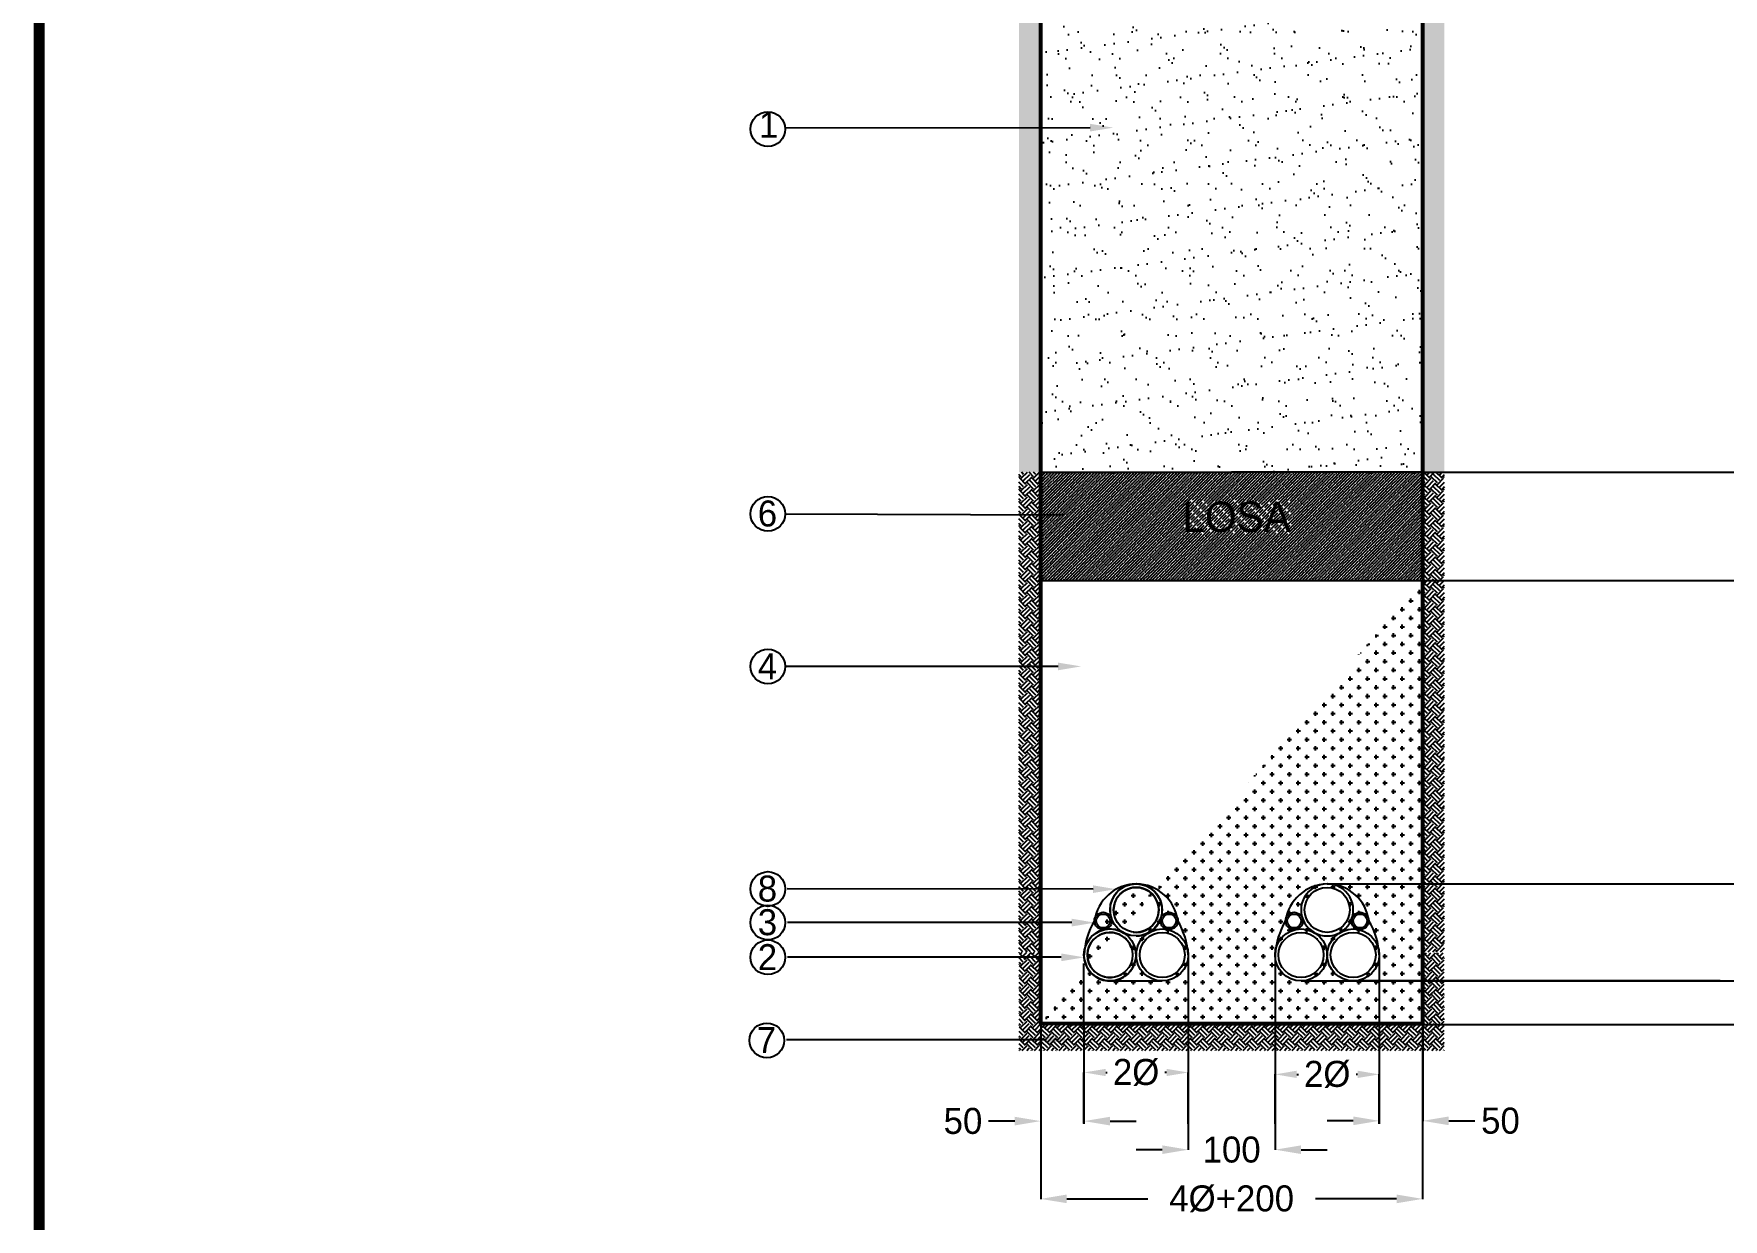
# Model space of a CAD drawing. Header units: inches. Extents: x -1525 to 1401, y 94 to 4201.
# Drawn here: x -1525 to 422, y 1467 to 2834 of the extents above; entities that cross this region are included whole.
import ezdxf

# ---------------------------------------------------------------- set-up
doc = ezdxf.new("R2010")
doc.units = ezdxf.units.IN
doc.header["$MEASUREMENT"] = 0
doc.layers.get('0').update_dxf_attribs({"color": 3})
doc.layers.get('Defpoints').update_dxf_attribs({"color": 50})
for name, color, linetype in [('Arena', 33, 'Continuous'), ('Cepa', 6, 'Continuous'), ('Dimensiones', 7, 'Continuous'), ('Ductos', 30, 'Continuous'), ('Flejes', 4, 'Continuous'), ('Loza', 3, 'Continuous'), ('Marco', 7, 'Continuous'), ('Textos', 7, 'Continuous'), ('Tierra', 34, 'Continuous')]:
    doc.layers.add(name, color=color, linetype=linetype)
doc.styles.get("Standard").update_dxf_attribs({"font": ''})
doc.styles.get('Standard').set_extended_font_data('Zurich Ex BT')
doc.dimstyles.get("Standard").update_dxf_attribs({"dimtxt": 15, "dimasz": 30, "dimexe": 0.18, "dimexo": 0.0625, "dimgap": 2, "dimtad": 0, "dimtih": 1, "dimtoh": 1, "dimdec": 0, "dimzin": 0, "dimdsep": 46, "dimtxsty": 'Standard', "dimcen": 0.09, "dimadec": 0, "dimazin": 0, "dimtfac": 1, "dimtdec": 0, "dimtofl": 0, "dimtmove": 0, "dimatfit": 3, "dimfxl": 0, "dimtolj": 1, "dimtzin": 0, "dimarcsym": 0})

# ---------------------------------------------------------------- blocks, each defined once
blk = doc.blocks.new('*D5')
at = {"layer": 'Defpoints', "color": 0}
for p in [(76.1, 2328.4), (76.1, 2203.3), (569.7, 2203.3)]:
    blk.add_point(p, dxfattribs=at)
at = {"layer": 'Dimensiones', "color": 0, "lineweight": -2}
for p, q in [((76.2, 2328.4), (569.8, 2328.4)), ((569.7, 2298.4), (569.7, 2283.1)), ((569.7, 2233.3), (569.7, 2248.6)), ((76.2, 2203.3), (569.8, 2203.3))]:
    blk.add_line(p, q, dxfattribs=at)
at = {"layer": 'Dimensiones', "color": 0}
for points in [[(564.7, 2298.4), (574.7, 2298.4), (569.7, 2328.4)], [(564.7, 2233.3), (574.7, 2233.3), (569.7, 2203.3)]]:
    blk.add_solid(points, dxfattribs=at)
at = {"layer": 'Dimensiones', "color": 0, "insert": (569.7, 2265.8), "char_height": 30, "attachment_point": 5}
blk.add_mtext('\\A1;125', dxfattribs=at)
blk = doc.blocks.new('*D7')
at = {"layer": 'Defpoints', "color": 0}
for p in [(259.6, 2203.3), (419.1, 1853.4), (642, 1853.4)]:
    blk.add_point(p, dxfattribs=at)
at = {"layer": 'Dimensiones', "color": 0, "lineweight": -2}
for p, q in [((259.7, 2203.3), (642.2, 2203.3)), ((642, 2173.3), (642, 2045.6)), ((642, 1883.4), (642, 2011.1)), ((419.2, 1853.4), (642.2, 1853.4))]:
    blk.add_line(p, q, dxfattribs=at)
at = {"layer": 'Dimensiones', "color": 0}
for points in [[(637, 2173.3), (647, 2173.3), (642, 2203.3)], [(637, 1883.4), (647, 1883.4), (642, 1853.4)]]:
    blk.add_solid(points, dxfattribs=at)
at = {"layer": 'Dimensiones', "color": 0, "insert": (642, 2028.4), "char_height": 30, "attachment_point": 5}
blk.add_mtext('\\A1;350', dxfattribs=at)
blk = doc.blocks.new('*D8')
at = {"layer": 'Defpoints', "color": 0}
for p in [(563.4, 3503.3), (259.8, 2203.3), (642.7, 2203.3)]:
    blk.add_point(p, dxfattribs=at)
at = {"layer": 'Dimensiones', "color": 0, "lineweight": -2}
for p, q in [((563.4, 3503.3), (642.9, 3503.3)), ((642.7, 3473.3), (642.7, 2870.5)), ((642.7, 2233.3), (642.7, 2836)), ((259.9, 2203.3), (642.9, 2203.3))]:
    blk.add_line(p, q, dxfattribs=at)
at = {"layer": 'Dimensiones', "color": 0}
for points in [[(637.7, 3473.3), (647.7, 3473.3), (642.7, 3503.3)], [(637.7, 2233.3), (647.7, 2233.3), (642.7, 2203.3)]]:
    blk.add_solid(points, dxfattribs=at)
at = {"layer": 'Dimensiones', "color": 0, "insert": (642.7, 2853.3), "char_height": 30, "attachment_point": 5}
blk.add_mtext('\\A1;1300', dxfattribs=at)
blk = doc.blocks.new('*D9')
at = {"layer": 'Defpoints', "color": 0}
for p in [(26, 1741.5), (76, 1691.5), (642.5, 1691.5)]:
    blk.add_point(p, dxfattribs=at)
at = {"layer": 'Dimensiones', "color": 0, "lineweight": -2}
for p, q in [((642.5, 1771.5), (642.5, 1801.5)), ((26.1, 1741.5), (642.6, 1741.5)), ((76.1, 1691.5), (642.6, 1691.5)), ((642.5, 1661.5), (642.5, 1631.5))]:
    blk.add_line(p, q, dxfattribs=at)
at = {"layer": 'Dimensiones', "color": 0}
for points in [[(637.5, 1771.5), (647.5, 1771.5), (642.5, 1741.5)], [(637.5, 1661.5), (647.5, 1661.5), (642.5, 1691.5)]]:
    blk.add_solid(points, dxfattribs=at)
at = {"layer": 'Dimensiones', "color": 0, "insert": (642.5, 1716.5), "char_height": 30, "attachment_point": 5}
blk.add_mtext('\\A1;50', dxfattribs=at)
blk = doc.blocks.new('*D10')
at = {"layer": 'Defpoints', "color": 0}
for p in [(-364.3, 1692.4), (-314.4, 1692.4), (-314.4, 1579.9)]:
    blk.add_point(p, dxfattribs=at)
at = {"layer": 'Dimensiones', "color": 0, "lineweight": -2}
for p, q in [((-364.3, 1692.4), (-364.3, 1579.7)), ((-314.4, 1692.4), (-314.4, 1579.7)), ((-394.3, 1579.9), (-424.3, 1579.9)), ((-284.4, 1579.9), (-254.4, 1579.9))]:
    blk.add_line(p, q, dxfattribs=at)
at = {"layer": 'Dimensiones', "color": 0}
for points in [[(-394.3, 1584.9), (-394.3, 1574.9), (-364.3, 1579.9)], [(-284.4, 1584.9), (-284.4, 1574.9), (-314.4, 1579.9)]]:
    blk.add_solid(points, dxfattribs=at)
at = {"layer": 'Dimensiones', "color": 0, "insert": (-453.9, 1579.9), "char_height": 30, "attachment_point": 5}
blk.add_mtext('\\A1;50', dxfattribs=at)
blk = doc.blocks.new('*D11')
at = {"layer": 'Defpoints', "color": 0}
for p in [(26, 1771.5), (76.1, 1692.3), (76.1, 1580.2)]:
    blk.add_point(p, dxfattribs=at)
at = {"layer": 'Dimensiones', "color": 0, "lineweight": -2}
for p, q in [((26, 1771.4), (26, 1580)), ((76.1, 1692.3), (76.1, 1580)), ((-4, 1580.2), (-34, 1580.2)), ((106.1, 1580.2), (136.1, 1580.2))]:
    blk.add_line(p, q, dxfattribs=at)
at = {"layer": 'Dimensiones', "color": 0}
for points in [[(-4, 1585.2), (-4, 1575.2), (26, 1580.2)], [(106.1, 1585.2), (106.1, 1575.2), (76.1, 1580.2)]]:
    blk.add_solid(points, dxfattribs=at)
at = {"layer": 'Dimensiones', "color": 0, "insert": (165.7, 1580.2), "char_height": 30, "attachment_point": 5}
blk.add_mtext('\\A1;50', dxfattribs=at)
blk = doc.blocks.new('*D12')
at = {"layer": 'Defpoints', "color": 0}
for p in [(-194.2, 1771.5), (-94.1, 1771.5), (-94.1, 1546.9)]:
    blk.add_point(p, dxfattribs=at)
at = {"layer": 'Dimensiones', "color": 0, "lineweight": -2}
for p, q in [((-194.2, 1771.4), (-194.2, 1546.7)), ((-94.1, 1771.4), (-94.1, 1546.7)), ((-224.2, 1546.9), (-254.2, 1546.9)), ((-64.1, 1546.9), (-34.1, 1546.9))]:
    blk.add_line(p, q, dxfattribs=at)
at = {"layer": 'Dimensiones', "color": 0}
for points in [[(-224.2, 1551.9), (-224.2, 1541.9), (-194.2, 1546.9)], [(-64.1, 1551.9), (-64.1, 1541.9), (-94.1, 1546.9)]]:
    blk.add_solid(points, dxfattribs=at)
at = {"layer": 'Dimensiones', "color": 0, "insert": (-144.2, 1546.9), "char_height": 30, "attachment_point": 5}
blk.add_mtext('\\A1;100', dxfattribs=at)
blk = doc.blocks.new('*D14')
at = {"layer": 'Defpoints', "color": 0}
for p in [(-34.2, 1853.5), (-34, 1741.5), (642.3, 1741.5)]:
    blk.add_point(p, dxfattribs=at)
at = {"layer": 'Dimensiones', "color": 0, "lineweight": -2}
for p, q in [((-34.1, 1853.5), (642.5, 1853.5)), ((642.3, 1823.5), (642.3, 1816.5)), ((642.3, 1771.5), (642.3, 1778.5)), ((-33.9, 1741.5), (642.5, 1741.5))]:
    blk.add_line(p, q, dxfattribs=at)
at = {"layer": 'Dimensiones', "color": 0}
for points in [[(637.3, 1823.5), (647.3, 1823.5), (642.3, 1853.5)], [(637.3, 1771.5), (647.3, 1771.5), (642.3, 1741.5)]]:
    blk.add_solid(points, dxfattribs=at)
at = {"layer": 'Dimensiones', "color": 0, "insert": (642.3, 1797.5), "char_height": 30, "attachment_point": 5}
blk.add_mtext('\\A1;1.866 Ø', dxfattribs=at)
blk = doc.blocks.new('*D15')
at = {"layer": 'Defpoints', "color": 0}
for p in [(-364.3, 1516), (76, 1516), (76, 1490.2)]:
    blk.add_point(p, dxfattribs=at)
at = {"layer": 'Dimensiones', "color": 0, "lineweight": -2}
for p, q in [((-364.3, 1516), (-364.3, 1490)), ((76, 1516), (76, 1490)), ((-334.3, 1490.2), (-240.7, 1490.2)), ((46, 1490.2), (-47.6, 1490.2))]:
    blk.add_line(p, q, dxfattribs=at)
at = {"layer": 'Dimensiones', "color": 0}
for points in [[(-334.3, 1495.2), (-334.3, 1485.2), (-364.3, 1490.2)], [(46, 1495.2), (46, 1485.2), (76, 1490.2)]]:
    blk.add_solid(points, dxfattribs=at)
at = {"layer": 'Dimensiones', "color": 0, "insert": (-144.2, 1490.2), "char_height": 30, "attachment_point": 5}
blk.add_mtext('\\A1;4Ø+200', dxfattribs=at)
blk = doc.blocks.new('*D16')
at = {"layer": 'Defpoints', "color": 0}
for p in [(-194.2, 1636), (-314.4, 1577), (-194.2, 1576.8)]:
    blk.add_point(p, dxfattribs=at)
at = {"layer": 'Dimensiones', "color": 0, "lineweight": -2}
for p, q in [((-314.4, 1577.1), (-314.4, 1636.1)), ((-289.4, 1636), (-287.6, 1636)), ((-219.2, 1636), (-221.1, 1636)), ((-194.2, 1576.9), (-194.2, 1636.1))]:
    blk.add_line(p, q, dxfattribs=at)
at = {"layer": 'Dimensiones', "color": 0}
for points in [[(-289.4, 1640.1), (-289.4, 1631.8), (-314.4, 1636)], [(-219.2, 1640.1), (-219.2, 1631.8), (-194.2, 1636)]]:
    blk.add_solid(points, dxfattribs=at)
at = {"layer": 'Dimensiones', "color": 0, "insert": (-254.3, 1636), "char_height": 30, "attachment_point": 5}
blk.add_mtext('\\A1;2Ø', dxfattribs=at)
blk = doc.blocks.new('*D17')
at = {"layer": 'Defpoints', "color": 0}
for p in [(26, 1633.8), (-94.1, 1576.8), (26, 1576.8)]:
    blk.add_point(p, dxfattribs=at)
at = {"layer": 'Dimensiones', "color": 0, "lineweight": -2}
for p, q in [((-94.1, 1576.9), (-94.1, 1634)), ((-69.1, 1633.8), (-67.3, 1633.8)), ((1, 1633.8), (-0.8, 1633.8)), ((26, 1576.9), (26, 1634))]:
    blk.add_line(p, q, dxfattribs=at)
at = {"layer": 'Dimensiones', "color": 0}
for points in [[(-69.1, 1638), (-69.1, 1629.6), (-94.1, 1633.8)], [(1, 1638), (1, 1629.6), (26, 1633.8)]]:
    blk.add_solid(points, dxfattribs=at)
at = {"layer": 'Dimensiones', "color": 0, "insert": (-34, 1633.8), "char_height": 30, "attachment_point": 5}
blk.add_mtext('\\A1;2Ø', dxfattribs=at)
blk = doc.blocks.new('MARCO')
at = {"layer": 'Marco', "const_width": 5.6}
blk.add_lwpolyline([(0, 0), (0, 1820), (1295, 1820), (1295, 0)], close=True, dxfattribs=at)
blk = doc.blocks.new('Marco y Logo')
at = {"xscale": 2.25, "yscale": 2.25, "zscale": 2.25}
blk.add_blockref('MARCO', (-1518.8, 100), dxfattribs=at)
blk = doc.blocks.new('Marco y Logos')
at = {"layer": 'Dimensiones'}
blk.add_blockref('Marco y Logo', (0, 0), dxfattribs=at)

msp = doc.modelspace()

# ---------------------------------------------------------------- hatches: boundary and pattern name
at = {"layer": 'Dimensiones'}
h = msp.add_hatch(dxfattribs=at)
h.set_pattern_fill('AR-SAND', color=256, scale=20, style=0)
h.set_pattern_definition([(37.5, (-2840.182, 0), (-1.25987, 38.53648), [0, -30.4, 0, -34, 0, -32.5]), (7.5, (-2840.18, 0), (35.39553, 56.4429), [0, -16.4, 0, -27.4, 0, -10.5]), (327.5, (-2864.782, 0), (62.28284, 0.11318), [0, -10, 0, -36, 0, -47]), (317.5, (-2864.78, 0), (60.12253, 17.5535), [0, -5, 0, -23.6, 0, -27])])
h.paths.add_polyline_path([(76.1, 2328.4), (-364.4, 2328.3), (-364.4, 3403.2), (76.1, 3403.2)])
h.paths.add_polyline_path([(-314.3, 3382.7), (-94, 3382.7), (26, 3382.7), (26, 3372.7), (-94, 3372.7), (-314.3, 3372.7)], flags=16)
at = {"layer": 'Loza'}
h = msp.add_hatch(dxfattribs=at)
h.set_pattern_fill('ANSI35', color=256, scale=20, style=0)
h.paths.add_polyline_path([(76.1, 2328.4), (-144.1, 2328.3), (-144.1, 2328.3), (-364.4, 2328.4), (-364.4, 2203.5), (76.1, 2203.5)])
h.paths.add_polyline_path([(-221.4, 2303.3), (-55.5, 2303.3), (-55.5, 2249.6), (-221.4, 2249.6)], flags=24)
at = {"layer": 'Tierra'}
h = msp.add_hatch(dxfattribs=at)
h.set_pattern_fill('EARTH', color=256, scale=40, angle=45, style=0)
h.set_pattern_definition([(45, (-2612.644, 1163.587), (9e-16, 14.142136), [10, -10]), (45, (-2615.295, 1166.239), (9e-16, 14.142136), [10, -10]), (45, (-2617.947, 1168.89), (9e-16, 14.142136), [10, -10]), (135, (-2617.947, 1170.658), (-14.142136, 2e-15), [10, -10]), (135, (-2615.295, 1173.31), (-14.142136, 2e-15), [10, -10]), (135, (-2612.644, 1175.961), (-14.142136, 2e-15), [10, -10])])
h.paths.add_polyline_path([(-364.4, 2725.6), (-389.4, 2725.6), (-389.4, 2328.3), (-364.4, 2328.3)])
h.paths.add_polyline_path([(-364.4, 3328.3), (-364.4, 3378.7), (-659.5, 3378.1, -0.063265), (-660.1, 3373.3), (-389.4, 3373.3), (-389.4, 2725.6), (-364.4, 2725.6)])
h.paths.add_polyline_path([(-659.5, 3378.1), (-364.4, 3378.7), (-364.4, 3403.2), (-760.9, 3403.3), (-760.9, 3373.3), (-697.4, 3373.3, -0.063259), (-698.1, 3378.1, -0.999988)])
h = msp.add_hatch(dxfattribs=at)
h.set_pattern_fill('EARTH', color=256, scale=40, angle=45, style=0)
h.paths.add_polyline_path([(76.1, 2725.6), (101.1, 2725.6), (101.1, 2328.3), (76.1, 2328.3)])
h.paths.add_polyline_path([(76.1, 3328.3), (76.1, 3378.7), (371.2, 3378.1, 0.063265), (371.8, 3373.3), (101.1, 3373.3), (101.1, 2725.6), (76.1, 2725.6)])
h = msp.add_hatch(dxfattribs=at)
h.set_pattern_fill('EARTH', color=256, scale=40, angle=45, style=0)
h.set_pattern_definition([(45, (-720.783, 293.669), (9e-16, 14.142136), [10, -10]), (45, (-723.434, 296.321), (9e-16, 14.142136), [10, -10]), (45, (-726.086, 298.973), (9e-16, 14.142136), [10, -10]), (135, (-726.086, 300.741), (-14.142136, 2e-15), [10, -10]), (135, (-723.434, 303.392), (-14.142136, 2e-15), [10, -10]), (135, (-720.783, 306.044), (-14.142136, 2e-15), [10, -10])])
h.paths.add_polyline_path([(-364.4, 1939.5), (-389.4, 1939.5), (-389.4, 1775), (-364.4, 1775)])
h.paths.add_polyline_path([(-364.4, 2042.1), (-389.4, 2042.1), (-389.4, 1939.5), (-364.4, 1939.5)])
h.paths.add_polyline_path([(-364.4, 2104.3), (-389.4, 2104.3), (-389.4, 2042.1), (-364.4, 2042.1)])
h.paths.add_polyline_path([(-364.4, 2280.2), (-389.4, 2280.2), (-389.4, 2104.3), (-364.4, 2104.3)])
h.paths.add_polyline_path([(-389.4, 2328.3), (-364.4, 2328.3), (-364.4, 2280.2), (-389.4, 2280.2)])
h = msp.add_hatch(dxfattribs=at)
h.set_pattern_fill('EARTH', color=256, scale=40, angle=45, style=0)
h.set_pattern_definition([(135, (432.462, 293.669), (6e-14, 14.142136), [10, -10]), (135, (435.114, 296.321), (6e-14, 14.142136), [10, -10]), (135, (437.765, 298.973), (6e-14, 14.142136), [10, -10]), (45, (437.765, 300.741), (14.142136, -5e-14), [10, -10]), (45, (435.114, 303.392), (14.142136, -5e-14), [10, -10]), (45, (432.462, 306.044), (14.142136, -5e-14), [10, -10])])
h.paths.add_polyline_path([(76.1, 1939.5), (101.1, 1939.5), (101.1, 1775), (76.1, 1775)])
h.paths.add_polyline_path([(76.1, 2042.1), (101.1, 2042.1), (101.1, 1939.5), (76.1, 1939.5)])
h.paths.add_polyline_path([(76.1, 2104.3), (101.1, 2104.3), (101.1, 2042.1), (76.1, 2042.1)])
h.paths.add_polyline_path([(76.1, 2280.2), (101.1, 2280.2), (101.1, 2104.3), (76.1, 2104.3)])
h.paths.add_polyline_path([(101.1, 2328.3), (76.1, 2328.3), (76.1, 2280.2), (101.1, 2280.2)])
h = msp.add_hatch(dxfattribs=at)
h.set_pattern_fill('CROSS', color=256, scale=40, style=0)
edge = h.paths.add_edge_path(flags=16)
edge.add_arc((-284.4, 1771.5), 26, 0, 360)
edge = h.paths.add_edge_path(flags=16)
edge.add_arc((-224.2, 1771.5), 26, 0, 360)
edge = h.paths.add_edge_path(flags=16)
edge.add_arc((-254.2, 1823.5), 26, 0, 360)
edge = h.paths.add_edge_path(flags=16)
edge.add_arc((-292.3, 1810.7), 8, 0, 360)
edge = h.paths.add_edge_path(flags=16)
edge.add_arc((-216.2, 1810.7), 8, 0, 360)
edge = h.paths.add_edge_path(flags=16)
edge.add_arc((-72.1, 1810.7), 8, 0, 360)
edge = h.paths.add_edge_path(flags=16)
edge.add_arc((-34.1, 1823.5), 26, 0, 360)
edge = h.paths.add_edge_path(flags=16)
edge.add_arc((-64.2, 1771.5), 26, 0, 360)
edge = h.paths.add_edge_path(flags=16)
edge.add_arc((-4.1, 1771.5), 26, 0, 360)
edge = h.paths.add_edge_path(flags=16)
edge.add_arc((3.9, 1810.7), 8, 0, 360)
edge = h.paths.add_edge_path()
edge.add_line((-364.4, 2203.5), (76.1, 2203.3))
edge.add_line((-364.3, 1692.4), (-364.4, 2203.3))
edge.add_line((76.1, 2203.3), (76.1, 1692.3))
edge.add_line((76.1, 1692.3), (-364.3, 1692.4))
h = msp.add_hatch(dxfattribs=at)
h.set_pattern_fill('EARTH', color=256, scale=40, angle=45, style=0)
h.paths.add_polyline_path([(-364.4, 1774.7), (-389.3, 1774.7), (-389.3, 1768.8), (-364.4, 1768.8)])
h.paths.add_polyline_path([(101, 1773.8), (76.1, 1773.8), (76.1, 1741.5), (101, 1741.5)])
h = msp.add_hatch(dxfattribs=at)
h.set_pattern_fill('EARTH', color=256, scale=40, angle=45, style=0)
h.paths.add_polyline_path([(101, 1741.5), (76.1, 1741.5), (76.1, 1691.5), (-364.4, 1691.5), (-364.4, 1768.8), (-389.3, 1768.8), (-389.3, 1661.5), (101, 1661.5)])

# ---------------------------------------------------------------- linework, layer by layer
for p, q in [((76.1, 3403.3), (76.1, 1691.5)), ((-364.4, 3328.3), (-364.4, 1691.5)), ((-364.4, 2328.4), (-144.1, 2328.3)), ((-364.4, 2328.3), (-364.4, 2204.7)), ((76.1, 2328.4), (-144.2, 2328.3)), ((76.1, 2328.3), (76.1, 2204.7)), ((-64.4, 2292.1), (-63.8, 2292.1)), ((-366.6, 2203.5), (76.1, 2203.5)), ((-364.4, 2203.5), (-364.4, 2203.3)), ((76.1, 2203.5), (76.1, 2203.3)), ((-364.4, 2179.8), (-364.4, 2179.8)), ((-364.4, 2179.8), (-364.4, 2095.6)), ((76.1, 2179.8), (76.1, 2179.8)), ((76.1, 2179.8), (76.1, 2095.6)), ((-389.3, 1774.7), (-389.3, 1774.7)), ((-364.3, 1691.5), (-364.3, 1761.7)), ((76, 1691.5), (76, 1761.7)), ((76.1, 1691.5), (-364.4, 1691.5))]:
    msp.add_line(p, q)
at = {"linetype": 'Continuous'}
for p, q in [((-364.4, 2204.7), (-364.4, 2328.4)), ((76.1, 2204.7), (76.1, 2328.4)), ((-364.4, 1853.5), (-364.4, 2203.5)), ((76.1, 1853.5), (76.1, 2203.5)), ((-364.4, 2096.7), (-364.4, 2187.9)), ((76.1, 2096.7), (76.1, 2187.9)), ((-373.4, 2167), (-373.4, 2167)), ((85.1, 2167), (85.1, 2167)), ((-364.4, 2087.5), (-364.4, 2087.5)), ((-373.4, 1826.9), (-373.4, 1826.9))]:
    msp.add_line(p, q, dxfattribs=at)
at = {"layer": 'Arena'}
msp.add_line((-378.2, 1738), (-378.2, 1738), dxfattribs=at)
at = {"layer": 'Cepa', "linetype": 'Continuous', "const_width": 4.45}
for points in [[(-364.4, 3403.3), (-364.4, 2203.3)], [(76.1, 3403.3), (76.1, 2205.4)], [(-364.4, 2203.5), (-364.3, 1691.5)], [(76.1, 2203.5), (76, 1691.5)]]:
    msp.add_lwpolyline(points, dxfattribs=at)
at = {"layer": 'Cepa', "const_width": 4.45}
for points in [[(-364.4, 1692.4), (76.1, 1692.3)], [(-364.4, 1692.4), (-144.2, 1692.3)]]:
    msp.add_lwpolyline(points, dxfattribs=at)
at = {"layer": 'Dimensiones'}
for p, q in [((33.4, 1853.4), (419.1, 1853.4)), ((-314.4, 1691.5), (-314.4, 1761.6)), ((419, 1741.5), (-4, 1741.5)), ((106.6, 1741.5), (106.8, 1741.5)), ((-364.3, 1692.4), (-364.3, 1515.8)), ((76, 1692.3), (76, 1515.8)), ((26, 1597.4), (26, 1576.8)), ((-314.4, 1590.5), (-314.4, 1576.8)), ((-194.2, 1593.7), (-194.2, 1576.8)), ((-94.1, 1593.7), (-94.1, 1576.8))]:
    msp.add_line(p, q, dxfattribs=at)
at = {"layer": 'Ductos'}
for centre, radius in [((-254.4, 1823.5), 30), ((-254.2, 1823.5), 26), ((-34.1, 1823.5), 26), ((-292.3, 1810.7), 10), ((-292.3, 1810.7), 8), ((-216.2, 1810.7), 10), ((-216.2, 1810.7), 8), ((-72.1, 1810.7), 10), ((-72.1, 1810.7), 8), ((3.9, 1810.7), 10), ((3.9, 1810.7), 8), ((-284.4, 1771.5), 30), ((-284.4, 1771.5), 26), ((-224.2, 1771.5), 30), ((-224.2, 1771.5), 26), ((-64.1, 1771.5), 30), ((-64.2, 1771.5), 26), ((-4, 1771.5), 30), ((-4.1, 1771.5), 26)]:
    msp.add_circle(centre, radius, dxfattribs=at)
for centre, radius, start, end in [((-254.4, 1823.5), 30, 89.8806, 199.48), ((-254.2, 1823.5), 30, 269.8806, 90.1194), ((-34.1, 1823.5), 30, 89.8806, 270.1194), ((-34, 1823.5), 30, 269.8806, 90.1194), ((-254.2, 1823.5), 26, 262.3869, 187.7145), ((-284.4, 1771.5), 30, 77.1188, 16.4789), ((-284.4, 1771.5), 26, 19.1051, 309.9293)]:
    msp.add_arc(centre, radius, start, end, dxfattribs=at)
at = {"layer": 'Flejes'}
for p, q in [((-284.2, 1741.5), (-224.2, 1741.5)), ((-64, 1741.5), (-4, 1741.5))]:
    msp.add_line(p, q, dxfattribs=at)
for centre, radius, start, end in [((-253.4, 1804.1), 49.4, 91.1943, 172.2866), ((-254.7, 1804.6), 48.9, 7.1537, 89.0446), ((-33.1, 1804.1), 49.4, 91.1943, 172.2866), ((-34.4, 1804.6), 48.9, 7.1537, 89.0446), ((-228.8, 1766.8), 85.7, 149.1584, 176.8413), ((-279.8, 1766.8), 85.7, 3.1587, 30.8416), ((-8.5, 1766.8), 85.7, 149.1584, 176.8413), ((-59.5, 1766.8), 85.7, 3.1587, 30.8416)]:
    msp.add_arc(centre, radius, start, end, dxfattribs=at)
at = {"layer": 'Textos'}
for p, q in [((-659.7, 2725), (-659.5, 2725)), ((-659.4, 2725), (-659.7, 2725)), ((-307.3, 2725.7), (-658.8, 2725)), ((-344.2, 2104.3), (-659.5, 2104.3)), ((-303.9, 1847.4), (-656.6, 1847.6)), ((-328.5, 1808.8), (-656.3, 1808.8)), ((-340.7, 1768.8), (-656.3, 1768.8)), ((-357.6, 1673.6), (-657.5, 1673.6))]:
    msp.add_line(p, q, dxfattribs=at)
for centre in [(-678.8, 2724), (-678.8, 2280.2), (-678.8, 2104.3), (-678.8, 1847.6), (-678.8, 1808.8), (-678.8, 1768.8), (-680, 1673)]:
    msp.add_circle(centre, 20, dxfattribs=at)
for points in [[(-307.3, 2730.2), (-307.3, 2721.3), (-280.7, 2725.7)], [(-344.2, 2108.7), (-344.2, 2099.9), (-317.6, 2104.3)], [(-303.9, 1851.8), (-303.9, 1843), (-277.3, 1847.4)], [(-328.5, 1813.3), (-328.5, 1804.4), (-301.9, 1808.8)], [(-340.7, 1773.2), (-340.7, 1764.3), (-314, 1768.8)], [(-357.6, 1678), (-357.6, 1669.1), (-331, 1673.6)]]:
    msp.add_solid(points, dxfattribs=at)
at = {"layer": 'Tierra'}
for p, q in [((-364.4, 2203.5), (76.1, 2203.3)), ((-364.3, 1692.4), (-364.4, 2203.3)), ((76.1, 2203.3), (76.1, 1692.3)), ((76.1, 1692.3), (-364.3, 1692.4))]:
    msp.add_line(p, q, dxfattribs=at)

# ---------------------------------------------------------------- block references
at = {"layer": 'Dimensiones'}
msp.add_blockref('Marco y Logos', (0, 0), dxfattribs=at)

# ---------------------------------------------------------------- texts
at = {"layer": 'Loza', "insert": (-138.4, 2294.5), "char_height": 35, "width": 1139.255, "attachment_point": 2}
msp.add_mtext('LOSA', dxfattribs=at)
at = {"layer": 'Textos', "char_height": 30, "attachment_point": 5}
for s, insert in [('{\\fZurich BlkEx BT|b0|i0|c0|p34;1}', (-677.9, 2729.1)), ('6', (-679.3, 2280.5)), ('4', (-679.3, 2104.6)), ('8', (-679.3, 1847.9)), ('3', (-679.3, 1809.1)), ('2', (-679.3, 1769)), ('7', (-680.5, 1673.3))]:
    msp.add_mtext(s, dxfattribs=dict(at, insert=insert))

# ---------------------------------------------------------------- dimensions: what is measured, and where the dimension line sits
at = {"layer": 'Dimensiones'}
for base, p1, p2, picture, middle in [((642.7, 2203.3), (563.4, 3503.3), (259.8, 2203.3), '*D8', (642.7, 2853.3)), ((569.7, 2203.3), (76.1, 2328.4), (76.1, 2203.3), '*D5', (569.7, 2265.8)), ((642, 1853.4), (259.6, 2203.3), (419.1, 1853.4), '*D7', (642, 2028.4)), ((642.5, 1691.5), (26, 1741.5), (76, 1691.5), '*D9', (642.5, 1716.5))]:
    dim = msp.add_linear_dim(base=base, p1=p1, p2=p2, angle=90, dimstyle='Standard', override={"dimtxt": 30}, dxfattribs=at)
    dim.commit()
    dim.dimension.update_dxf_attribs({"geometry": picture, "text_midpoint": middle, "dimtype": 160})
dim = msp.add_linear_dim(base=(642.3, 1741.5), p1=(-34.2, 1853.5), p2=(-34, 1741.5), angle=90, text='1.866 Ø', dimstyle='Standard', override={"dimtxt": 30}, dxfattribs=at)
dim.commit()
dim.dimension.update_dxf_attribs({"geometry": '*D14', "text_midpoint": (642.3, 1797.5)})
for base, p1, p2, picture, middle in [((-94.1, 1546.9), (-194.2, 1771.5), (-94.1, 1771.5), '*D12', (-144.2, 1546.9)), ((76.1, 1580.2), (26, 1771.5), (76.1, 1692.3), '*D11', (165.7, 1580.2)), ((-314.4, 1579.9), (-364.3, 1692.4), (-314.4, 1692.4), '*D10', (-453.9, 1579.9))]:
    dim = msp.add_linear_dim(base=base, p1=p1, p2=p2, dimstyle='Standard', override={"dimtxt": 30}, dxfattribs=at)
    dim.commit()
    dim.dimension.update_dxf_attribs({"geometry": picture, "text_midpoint": middle, "dimtype": 160})
for base, p1, p2, picture, middle in [((-194.2, 1636), (-314.4, 1577), (-194.2, 1576.8), '*D16', (-254.3, 1636)), ((26, 1633.8), (-94.1, 1576.8), (26, 1576.8), '*D17', (-34, 1633.8))]:
    dim = msp.add_linear_dim(base=base, p1=p1, p2=p2, text='2Ø', dimstyle='Standard', override={"dimtxt": 30, "dimasz": 25}, dxfattribs=at)
    dim.commit()
    dim.dimension.update_dxf_attribs({"geometry": picture, "text_midpoint": middle, "dimtype": 160})
dim = msp.add_linear_dim(base=(76, 1490.2), p1=(-364.3, 1516), p2=(76, 1516), text='4Ø+200', dimstyle='Standard', override={"dimtxt": 30}, dxfattribs=at)
dim.commit()
dim.dimension.update_dxf_attribs({"geometry": '*D15', "text_midpoint": (-144.2, 1490.2)})

# ---------------------------------------------------------------- leaders
at = {"layer": 'Textos'}
msp.add_leader([(-338.2, 2278.6), (-659.5, 2280.1)], dimstyle='Standard', override={"dimgap": 2, "dimtad": 0}, dxfattribs=at)

doc.saveas('drawing.dxf')
